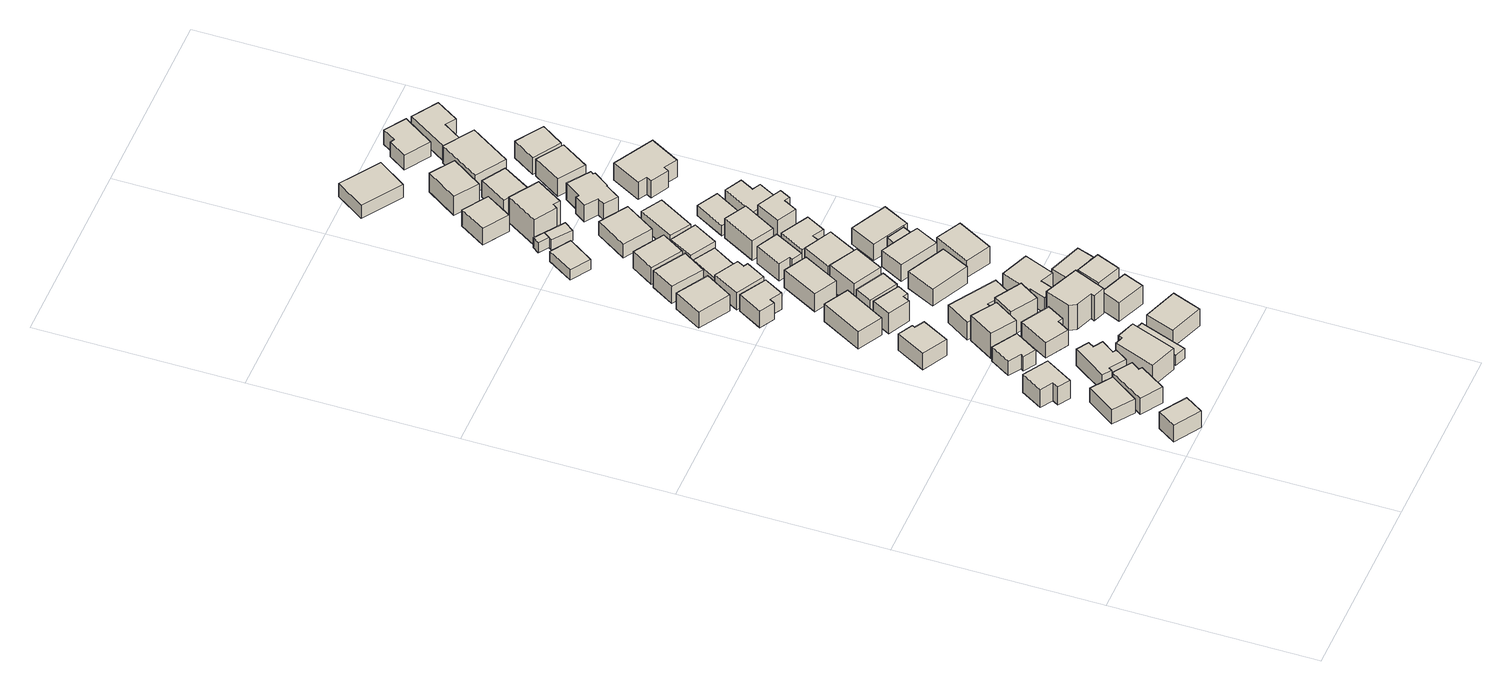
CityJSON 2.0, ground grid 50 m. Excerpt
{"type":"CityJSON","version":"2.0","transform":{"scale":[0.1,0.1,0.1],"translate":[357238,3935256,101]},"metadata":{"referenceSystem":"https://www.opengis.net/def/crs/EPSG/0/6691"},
"CityObjects":{
"building1":{"type":"Building","attributes":{"usage":"411","measuredHeight":6.9,"storeysAboveGround":2,"BuildingIDAttribute.prefecture":"14","BuildingIDAttribute.city":"14153","BuildingDetailAttribute.totalFloorArea":78.5,"BuildingDetailAttribute.buildingFootprintArea":39.25,"BuildingDetailAttribute.buildingStructureType":"601","BuildingDetailAttribute.buildingStructureOrgType":"1","BuildingDetailAttribute.orgUsage":"10","BuildingDetailAttribute.surveyYear":2015},"geometry":[{"type":"Solid","lod":"1","boundaries":[[[[0,1,2,3]],[[2,4,5,3]],[[1,6,4,2]],[[0,7,6,1]],[[3,5,7,0]],[[4,6,7,5]]]]}]},
"building2":{"type":"Building","attributes":{"usage":"411","measuredHeight":6,"storeysAboveGround":2,"BuildingIDAttribute.prefecture":"14","BuildingIDAttribute.city":"14153","BuildingDetailAttribute.totalFloorArea":87.25,"BuildingDetailAttribute.buildingFootprintArea":43.63,"BuildingDetailAttribute.buildingStructureType":"601","BuildingDetailAttribute.buildingStructureOrgType":"1","BuildingDetailAttribute.orgUsage":"10","BuildingDetailAttribute.surveyYear":2015},"geometry":[{"type":"Solid","lod":"1","boundaries":[[[[8,9,10,11]],[[10,12,13,11]],[[9,14,12,10]],[[8,15,14,9]],[[11,13,15,8]],[[12,14,15,13]]]]}]},
"building3":{"type":"Building","attributes":{"usage":"411","measuredHeight":7.2,"storeysAboveGround":2,"BuildingIDAttribute.prefecture":"14","BuildingIDAttribute.city":"14153","BuildingDetailAttribute.totalFloorArea":94.34,"BuildingDetailAttribute.buildingFootprintArea":47.17,"BuildingDetailAttribute.buildingStructureType":"601","BuildingDetailAttribute.buildingStructureOrgType":"1","BuildingDetailAttribute.orgUsage":"10","BuildingDetailAttribute.surveyYear":2015},"geometry":[{"type":"Solid","lod":"1","boundaries":[[[[16,17,18,19,20,21]],[[20,22,23,21]],[[19,24,22,20]],[[18,25,24,19]],[[17,26,25,18]],[[16,27,26,17]],[[21,23,27,16]],[[22,24,25,26,27,23]]]]}]},
"building4":{"type":"Building","attributes":{"usage":"411","measuredHeight":6.7,"storeysAboveGround":2,"BuildingIDAttribute.prefecture":"14","BuildingIDAttribute.city":"14153","BuildingDetailAttribute.totalFloorArea":100.72,"BuildingDetailAttribute.buildingFootprintArea":50.36,"BuildingDetailAttribute.buildingStructureType":"601","BuildingDetailAttribute.buildingStructureOrgType":"1","BuildingDetailAttribute.orgUsage":"10","BuildingDetailAttribute.surveyYear":2015},"geometry":[{"type":"Solid","lod":"1","boundaries":[[[[28,29,30,31,32,33]],[[32,34,35,33]],[[31,36,34,32]],[[30,37,36,31]],[[29,38,37,30]],[[28,39,38,29]],[[33,35,39,28]],[[34,36,37,38,39,35]]]]}]},
"building5":{"type":"Building","attributes":{"usage":"411","measuredHeight":5.7,"storeysAboveGround":2,"BuildingIDAttribute.prefecture":"14","BuildingIDAttribute.city":"14153","BuildingDetailAttribute.totalFloorArea":82.73,"BuildingDetailAttribute.buildingFootprintArea":41.36,"BuildingDetailAttribute.buildingStructureType":"601","BuildingDetailAttribute.buildingStructureOrgType":"1","BuildingDetailAttribute.orgUsage":"10","BuildingDetailAttribute.surveyYear":2015},"geometry":[{"type":"Solid","lod":"1","boundaries":[[[[40,41,42,43,44,45,46,47,48,49]],[[48,50,51,49]],[[47,52,50,48]],[[46,53,52,47]],[[45,54,53,46]],[[44,55,54,45]],[[43,56,55,44]],[[42,57,56,43]],[[41,58,57,42]],[[40,59,58,41]],[[49,51,59,40]],[[50,52,53,54,55,56,57,58,59,51]]]]}]},
"building6":{"type":"Building","attributes":{"usage":"411","measuredHeight":4.9,"storeysAboveGround":2,"BuildingIDAttribute.prefecture":"14","BuildingIDAttribute.city":"14153","BuildingDetailAttribute.totalFloorArea":73.22,"BuildingDetailAttribute.buildingFootprintArea":36.61,"BuildingDetailAttribute.buildingStructureType":"601","BuildingDetailAttribute.buildingStructureOrgType":"1","BuildingDetailAttribute.orgUsage":"10","BuildingDetailAttribute.surveyYear":2015},"geometry":[{"type":"Solid","lod":"1","boundaries":[[[[60,61,62,63,64,65]],[[64,66,67,65]],[[63,68,66,64]],[[62,69,68,63]],[[61,70,69,62]],[[60,71,70,61]],[[65,67,71,60]],[[66,68,69,70,71,67]]]]}]},
"building7":{"type":"Building","attributes":{"usage":"411","measuredHeight":7.9,"storeysAboveGround":2,"BuildingIDAttribute.prefecture":"14","BuildingIDAttribute.city":"14153","BuildingDetailAttribute.totalFloorArea":155.74,"BuildingDetailAttribute.buildingFootprintArea":77.87,"BuildingDetailAttribute.buildingStructureType":"610","BuildingDetailAttribute.buildingStructureOrgType":"2","BuildingDetailAttribute.orgUsage":"10","BuildingDetailAttribute.surveyYear":2015},"geometry":[{"type":"Solid","lod":"1","boundaries":[[[[72,73,74,75,76,77]],[[76,78,79,77]],[[75,80,78,76]],[[74,81,80,75]],[[73,82,81,74]],[[72,83,82,73]],[[77,79,83,72]],[[78,80,81,82,83,79]]]]}]},
"building8":{"type":"Building","attributes":{"usage":"411","measuredHeight":5.7,"storeysAboveGround":2,"BuildingIDAttribute.prefecture":"14","BuildingIDAttribute.city":"14153","BuildingDetailAttribute.totalFloorArea":90.47,"BuildingDetailAttribute.buildingFootprintArea":45.23,"BuildingDetailAttribute.buildingStructureType":"601","BuildingDetailAttribute.buildingStructureOrgType":"1","BuildingDetailAttribute.orgUsage":"10","BuildingDetailAttribute.surveyYear":2015},"geometry":[{"type":"Solid","lod":"1","boundaries":[[[[84,85,86,87,88,89]],[[88,90,91,89]],[[87,92,90,88]],[[86,93,92,87]],[[85,94,93,86]],[[84,95,94,85]],[[89,91,95,84]],[[90,92,93,94,95,91]]]]}]},
"building9":{"type":"Building","attributes":{"usage":"413","measuredHeight":8,"storeysAboveGround":3,"BuildingIDAttribute.prefecture":"14","BuildingIDAttribute.city":"14153","BuildingDetailAttribute.totalFloorArea":148.8,"BuildingDetailAttribute.buildingFootprintArea":49.6,"BuildingDetailAttribute.buildingStructureType":"601","BuildingDetailAttribute.buildingStructureOrgType":"1","BuildingDetailAttribute.orgUsage":"30","BuildingDetailAttribute.surveyYear":2015},"geometry":[{"type":"Solid","lod":"1","boundaries":[[[[96,97,98,99]],[[98,100,101,99]],[[97,102,100,98]],[[96,103,102,97]],[[99,101,103,96]],[[100,102,103,101]]]]}]},
"building10":{"type":"Building","attributes":{"BuildingIDAttribute.prefecture":"14","BuildingIDAttribute.city":"14153","BuildingDetailAttribute.surveyYear":2015},"geometry":[{"type":"Solid","lod":"1","boundaries":[[[[104,105,106,107]],[[106,108,109,107]],[[105,110,108,106]],[[104,111,110,105]],[[107,109,111,104]],[[108,110,111,109]]]]}]},
"building11":{"type":"Building","attributes":{"usage":"411","measuredHeight":5.2,"storeysAboveGround":2,"BuildingIDAttribute.prefecture":"14","BuildingIDAttribute.city":"14153","BuildingDetailAttribute.totalFloorArea":100.64,"BuildingDetailAttribute.buildingFootprintArea":50.32,"BuildingDetailAttribute.buildingStructureType":"601","BuildingDetailAttribute.buildingStructureOrgType":"1","BuildingDetailAttribute.orgUsage":"10","BuildingDetailAttribute.surveyYear":2015},"geometry":[{"type":"Solid","lod":"1","boundaries":[[[[112,113,114,115,116,117]],[[116,118,119,117]],[[115,120,118,116]],[[114,121,120,115]],[[113,122,121,114]],[[112,123,122,113]],[[117,119,123,112]],[[118,120,121,122,123,119]]]]}]},
"building12":{"type":"Building","attributes":{"usage":"411","measuredHeight":5.9,"storeysAboveGround":2,"BuildingIDAttribute.prefecture":"14","BuildingIDAttribute.city":"14153","BuildingDetailAttribute.totalFloorArea":128.65,"BuildingDetailAttribute.buildingFootprintArea":64.33,"BuildingDetailAttribute.buildingStructureType":"601","BuildingDetailAttribute.buildingStructureOrgType":"1","BuildingDetailAttribute.orgUsage":"10","BuildingDetailAttribute.surveyYear":2015},"geometry":[{"type":"Solid","lod":"1","boundaries":[[[[124,125,126,127]],[[126,128,129,127]],[[125,130,128,126]],[[124,131,130,125]],[[127,129,131,124]],[[128,130,131,129]]]]}]},
"building13":{"type":"Building","attributes":{"usage":"411","measuredHeight":6.8,"storeysAboveGround":2,"BuildingIDAttribute.prefecture":"14","BuildingIDAttribute.city":"14153","BuildingDetailAttribute.totalFloorArea":57.23,"BuildingDetailAttribute.buildingFootprintArea":28.61,"BuildingDetailAttribute.buildingStructureType":"601","BuildingDetailAttribute.buildingStructureOrgType":"1","BuildingDetailAttribute.orgUsage":"10","BuildingDetailAttribute.surveyYear":2015},"geometry":[{"type":"Solid","lod":"1","boundaries":[[[[132,133,134,135,136,137]],[[136,138,139,137]],[[135,140,138,136]],[[134,141,140,135]],[[133,142,141,134]],[[132,143,142,133]],[[137,139,143,132]],[[138,140,141,142,143,139]]]]}]},
"building14":{"type":"Building","attributes":{"usage":"411","measuredHeight":5.8,"storeysAboveGround":2,"BuildingIDAttribute.prefecture":"14","BuildingIDAttribute.city":"14153","BuildingDetailAttribute.totalFloorArea":113.36,"BuildingDetailAttribute.buildingFootprintArea":56.68,"BuildingDetailAttribute.buildingStructureType":"601","BuildingDetailAttribute.buildingStructureOrgType":"1","BuildingDetailAttribute.orgUsage":"10","BuildingDetailAttribute.surveyYear":2015},"geometry":[{"type":"Solid","lod":"1","boundaries":[[[[144,145,146,147]],[[146,148,149,147]],[[145,150,148,146]],[[144,151,150,145]],[[147,149,151,144]],[[148,150,151,149]]]]}]},
"building15":{"type":"Building","attributes":{"usage":"411","measuredHeight":6.3,"storeysAboveGround":2,"BuildingIDAttribute.prefecture":"14","BuildingIDAttribute.city":"14153","BuildingDetailAttribute.totalFloorArea":98.14,"BuildingDetailAttribute.buildingFootprintArea":49.07,"BuildingDetailAttribute.buildingStructureType":"601","BuildingDetailAttribute.buildingStructureOrgType":"1","BuildingDetailAttribute.orgUsage":"10","BuildingDetailAttribute.surveyYear":2015},"geometry":[{"type":"Solid","lod":"1","boundaries":[[[[152,153,154,155,156,157]],[[156,158,159,157]],[[155,160,158,156]],[[154,161,160,155]],[[153,162,161,154]],[[152,163,162,153]],[[157,159,163,152]],[[158,160,161,162,163,159]]]]}]},
"building16":{"type":"Building","attributes":{"usage":"411","measuredHeight":7.7,"storeysAboveGround":3,"BuildingIDAttribute.prefecture":"14","BuildingIDAttribute.city":"14153","BuildingDetailAttribute.totalFloorArea":107.08,"BuildingDetailAttribute.buildingFootprintArea":35.69,"BuildingDetailAttribute.buildingStructureType":"601","BuildingDetailAttribute.buildingStructureOrgType":"1","BuildingDetailAttribute.orgUsage":"10","BuildingDetailAttribute.surveyYear":2015},"geometry":[{"type":"Solid","lod":"1","boundaries":[[[[164,165,166,167]],[[166,168,169,167]],[[165,170,168,166]],[[164,171,170,165]],[[167,169,171,164]],[[168,170,171,169]]]]}]},
"building17":{"type":"Building","attributes":{"usage":"413","measuredHeight":5.8,"storeysAboveGround":2,"BuildingIDAttribute.prefecture":"14","BuildingIDAttribute.city":"14153","BuildingDetailAttribute.totalFloorArea":114.57,"BuildingDetailAttribute.buildingFootprintArea":57.28,"BuildingDetailAttribute.buildingStructureType":"601","BuildingDetailAttribute.buildingStructureOrgType":"1","BuildingDetailAttribute.orgUsage":"30","BuildingDetailAttribute.surveyYear":2015},"geometry":[{"type":"Solid","lod":"1","boundaries":[[[[172,173,174,175]],[[174,176,177,175]],[[173,178,176,174]],[[172,179,178,173]],[[175,177,179,172]],[[176,178,179,177]]]]}]},
"building18":{"type":"Building","attributes":{"usage":"411","measuredHeight":7.5,"storeysAboveGround":2,"BuildingIDAttribute.prefecture":"14","BuildingIDAttribute.city":"14153","BuildingDetailAttribute.totalFloorArea":131.96,"BuildingDetailAttribute.buildingFootprintArea":65.98,"BuildingDetailAttribute.buildingStructureType":"601","BuildingDetailAttribute.buildingStructureOrgType":"1","BuildingDetailAttribute.orgUsage":"10","BuildingDetailAttribute.surveyYear":2015},"geometry":[{"type":"Solid","lod":"1","boundaries":[[[[180,181,182,183,184,185]],[[184,186,187,185]],[[183,188,186,184]],[[182,189,188,183]],[[181,190,189,182]],[[180,191,190,181]],[[185,187,191,180]],[[186,188,189,190,191,187]]]]}]},
"building19":{"type":"Building","attributes":{"usage":"411","measuredHeight":7.7,"storeysAboveGround":3,"BuildingIDAttribute.prefecture":"14","BuildingIDAttribute.city":"14153","BuildingDetailAttribute.totalFloorArea":97.93,"BuildingDetailAttribute.buildingFootprintArea":32.64,"BuildingDetailAttribute.buildingStructureType":"610","BuildingDetailAttribute.buildingStructureOrgType":"2","BuildingDetailAttribute.orgUsage":"10","BuildingDetailAttribute.surveyYear":2015},"geometry":[{"type":"Solid","lod":"1","boundaries":[[[[192,193,194,195]],[[194,196,197,195]],[[193,198,196,194]],[[192,199,198,193]],[[195,197,199,192]],[[196,198,199,197]]]]}]},
"building20":{"type":"Building","attributes":{"usage":"411","measuredHeight":7.8,"storeysAboveGround":2,"BuildingIDAttribute.prefecture":"14","BuildingIDAttribute.city":"14153","BuildingDetailAttribute.totalFloorArea":143.45,"BuildingDetailAttribute.buildingFootprintArea":71.73,"BuildingDetailAttribute.buildingStructureType":"610","BuildingDetailAttribute.buildingStructureOrgType":"2","BuildingDetailAttribute.orgUsage":"10","BuildingDetailAttribute.surveyYear":2015},"geometry":[{"type":"Solid","lod":"1","boundaries":[[[[200,201,202,203,204,205,206]],[[205,207,208,206]],[[204,209,207,205]],[[203,210,209,204]],[[202,211,210,203]],[[201,212,211,202]],[[200,213,212,201]],[[206,208,213,200]],[[207,209,210,211,212,213,208]]]]}]},
"building21":{"type":"Building","attributes":{"usage":"411","measuredHeight":6,"storeysAboveGround":2,"BuildingIDAttribute.prefecture":"14","BuildingIDAttribute.city":"14153","BuildingDetailAttribute.totalFloorArea":112.01,"BuildingDetailAttribute.buildingFootprintArea":56.01,"BuildingDetailAttribute.buildingStructureType":"601","BuildingDetailAttribute.buildingStructureOrgType":"1","BuildingDetailAttribute.orgUsage":"10","BuildingDetailAttribute.surveyYear":2015},"geometry":[{"type":"Solid","lod":"1","boundaries":[[[[214,215,216,217,218,219]],[[218,220,221,219]],[[217,222,220,218]],[[216,223,222,217]],[[215,224,223,216]],[[214,225,224,215]],[[219,221,225,214]],[[220,222,223,224,225,221]]]]}]},
"building22":{"type":"Building","attributes":{"usage":"411","measuredHeight":6.7,"storeysAboveGround":2,"BuildingIDAttribute.prefecture":"14","BuildingIDAttribute.city":"14153","BuildingDetailAttribute.totalFloorArea":95.84,"BuildingDetailAttribute.buildingFootprintArea":47.92,"BuildingDetailAttribute.buildingStructureType":"601","BuildingDetailAttribute.buildingStructureOrgType":"1","BuildingDetailAttribute.orgUsage":"10","BuildingDetailAttribute.surveyYear":2015},"geometry":[{"type":"Solid","lod":"1","boundaries":[[[[226,227,228,229]],[[228,230,231,229]],[[227,232,230,228]],[[226,233,232,227]],[[229,231,233,226]],[[230,232,233,231]]]]}]},
"building23":{"type":"Building","attributes":{"usage":"411","measuredHeight":6.3,"storeysAboveGround":2,"BuildingIDAttribute.prefecture":"14","BuildingIDAttribute.city":"14153","BuildingDetailAttribute.totalFloorArea":104.35,"BuildingDetailAttribute.buildingFootprintArea":52.18,"BuildingDetailAttribute.buildingStructureType":"601","BuildingDetailAttribute.buildingStructureOrgType":"1","BuildingDetailAttribute.orgUsage":"10","BuildingDetailAttribute.surveyYear":2015},"geometry":[{"type":"Solid","lod":"1","boundaries":[[[[234,235,236,237]],[[236,238,239,237]],[[235,240,238,236]],[[234,241,240,235]],[[237,239,241,234]],[[238,240,241,239]]]]}]},
"building24":{"type":"Building","attributes":{"usage":"411","measuredHeight":6.5,"storeysAboveGround":2,"BuildingIDAttribute.prefecture":"14","BuildingIDAttribute.city":"14153","BuildingDetailAttribute.totalFloorArea":66.66,"BuildingDetailAttribute.buildingFootprintArea":33.33,"BuildingDetailAttribute.buildingStructureType":"601","BuildingDetailAttribute.buildingStructureOrgType":"1","BuildingDetailAttribute.orgUsage":"10","BuildingDetailAttribute.surveyYear":2015},"geometry":[{"type":"Solid","lod":"1","boundaries":[[[[242,243,244,245]],[[244,246,247,245]],[[243,248,246,244]],[[242,249,248,243]],[[245,247,249,242]],[[246,248,249,247]]]]}]},
"building25":{"type":"Building","attributes":{"usage":"411","measuredHeight":7.9,"storeysAboveGround":2,"BuildingIDAttribute.prefecture":"14","BuildingIDAttribute.city":"14153","BuildingDetailAttribute.totalFloorArea":105.26,"BuildingDetailAttribute.buildingFootprintArea":52.63,"BuildingDetailAttribute.buildingStructureType":"601","BuildingDetailAttribute.buildingStructureOrgType":"1","BuildingDetailAttribute.orgUsage":"10","BuildingDetailAttribute.surveyYear":2015},"geometry":[{"type":"Solid","lod":"1","boundaries":[[[[250,251,252,253]],[[252,254,255,253]],[[251,256,254,252]],[[250,257,256,251]],[[253,255,257,250]],[[254,256,257,255]]]]}]},
"building26":{"type":"Building","attributes":{"usage":"411","measuredHeight":5.7,"storeysAboveGround":2,"BuildingIDAttribute.prefecture":"14","BuildingIDAttribute.city":"14153","BuildingDetailAttribute.totalFloorArea":153.64,"BuildingDetailAttribute.buildingFootprintArea":76.82,"BuildingDetailAttribute.buildingStructureType":"601","BuildingDetailAttribute.buildingStructureOrgType":"1","BuildingDetailAttribute.orgUsage":"10","BuildingDetailAttribute.surveyYear":2015},"geometry":[{"type":"Solid","lod":"1","boundaries":[[[[258,259,260,261,262,263,264,265]],[[264,266,267,265]],[[263,268,266,264]],[[262,269,268,263]],[[261,270,269,262]],[[260,271,270,261]],[[259,272,271,260]],[[258,273,272,259]],[[265,267,273,258]],[[266,268,269,270,271,272,273,267]]]]}]},
"building27":{"type":"Building","attributes":{"usage":"411","measuredHeight":7.9,"storeysAboveGround":3,"BuildingIDAttribute.prefecture":"14","BuildingIDAttribute.city":"14153","BuildingDetailAttribute.totalFloorArea":98.63,"BuildingDetailAttribute.buildingFootprintArea":32.88,"BuildingDetailAttribute.buildingStructureType":"601","BuildingDetailAttribute.buildingStructureOrgType":"1","BuildingDetailAttribute.orgUsage":"10","BuildingDetailAttribute.surveyYear":2015},"geometry":[{"type":"Solid","lod":"1","boundaries":[[[[274,275,276,277]],[[276,278,279,277]],[[275,280,278,276]],[[274,281,280,275]],[[277,279,281,274]],[[278,280,281,279]]]]}]},
"building28":{"type":"Building","attributes":{"usage":"411","measuredHeight":6,"storeysAboveGround":2,"BuildingIDAttribute.prefecture":"14","BuildingIDAttribute.city":"14153","BuildingDetailAttribute.totalFloorArea":134.71,"BuildingDetailAttribute.buildingFootprintArea":67.36,"BuildingDetailAttribute.buildingStructureType":"601","BuildingDetailAttribute.buildingStructureOrgType":"1","BuildingDetailAttribute.orgUsage":"10","BuildingDetailAttribute.surveyYear":2015},"geometry":[{"type":"Solid","lod":"1","boundaries":[[[[282,283,284,285]],[[284,286,287,285]],[[283,288,286,284]],[[282,289,288,283]],[[285,287,289,282]],[[286,288,289,287]]]]}]},
"building29":{"type":"Building","attributes":{"usage":"411","storeysAboveGround":2,"BuildingIDAttribute.prefecture":"14","BuildingIDAttribute.city":"14153","BuildingDetailAttribute.totalFloorArea":74.87,"BuildingDetailAttribute.buildingFootprintArea":37.44,"BuildingDetailAttribute.buildingStructureType":"601","BuildingDetailAttribute.buildingStructureOrgType":"1","BuildingDetailAttribute.orgUsage":"10","BuildingDetailAttribute.surveyYear":2015},"geometry":[{"type":"Solid","lod":"1","boundaries":[[[[290,291,292,293]],[[292,294,295,293]],[[291,296,294,292]],[[290,297,296,291]],[[293,295,297,290]],[[294,296,297,295]]]]}]},
"building30":{"type":"Building","attributes":{"usage":"411","storeysAboveGround":2,"BuildingIDAttribute.prefecture":"14","BuildingIDAttribute.city":"14153","BuildingDetailAttribute.totalFloorArea":69.96,"BuildingDetailAttribute.buildingFootprintArea":34.98,"BuildingDetailAttribute.buildingStructureType":"601","BuildingDetailAttribute.buildingStructureOrgType":"1","BuildingDetailAttribute.orgUsage":"10","BuildingDetailAttribute.surveyYear":2015},"geometry":[{"type":"Solid","lod":"1","boundaries":[[[[298,299,300,301]],[[300,302,303,301]],[[299,304,302,300]],[[298,305,304,299]],[[301,303,305,298]],[[302,304,305,303]]]]}]},
"building31":{"type":"Building","attributes":{"usage":"411","measuredHeight":5.3,"storeysAboveGround":2,"BuildingIDAttribute.prefecture":"14","BuildingIDAttribute.city":"14153","BuildingDetailAttribute.totalFloorArea":92.5,"BuildingDetailAttribute.buildingFootprintArea":46.25,"BuildingDetailAttribute.buildingStructureType":"601","BuildingDetailAttribute.buildingStructureOrgType":"1","BuildingDetailAttribute.orgUsage":"10","BuildingDetailAttribute.surveyYear":2015},"geometry":[{"type":"Solid","lod":"1","boundaries":[[[[306,307,308,309]],[[308,310,311,309]],[[307,312,310,308]],[[306,313,312,307]],[[309,311,313,306]],[[310,312,313,311]]]]}]},
"building32":{"type":"Building","attributes":{"usage":"411","measuredHeight":6.7,"storeysAboveGround":2,"BuildingIDAttribute.prefecture":"14","BuildingIDAttribute.city":"14153","BuildingDetailAttribute.totalFloorArea":84.13,"BuildingDetailAttribute.buildingFootprintArea":42.06,"BuildingDetailAttribute.buildingStructureType":"601","BuildingDetailAttribute.buildingStructureOrgType":"1","BuildingDetailAttribute.orgUsage":"10","BuildingDetailAttribute.surveyYear":2015},"geometry":[{"type":"Solid","lod":"1","boundaries":[[[[314,315,316,317,318,319]],[[318,320,321,319]],[[317,322,320,318]],[[316,323,322,317]],[[315,324,323,316]],[[314,325,324,315]],[[319,321,325,314]],[[320,322,323,324,325,321]]]]}]},
"building33":{"type":"Building","attributes":{"usage":"411","measuredHeight":6.3,"storeysAboveGround":2,"BuildingIDAttribute.prefecture":"14","BuildingIDAttribute.city":"14153","BuildingDetailAttribute.totalFloorArea":75.33,"BuildingDetailAttribute.buildingFootprintArea":37.67,"BuildingDetailAttribute.buildingStructureType":"601","BuildingDetailAttribute.buildingStructureOrgType":"1","BuildingDetailAttribute.orgUsage":"10","BuildingDetailAttribute.surveyYear":2015},"geometry":[{"type":"Solid","lod":"1","boundaries":[[[[326,327,328,329,330,331]],[[330,332,333,331]],[[329,334,332,330]],[[328,335,334,329]],[[327,336,335,328]],[[326,337,336,327]],[[331,333,337,326]],[[332,334,335,336,337,333]]]]}]},
"building34":{"type":"Building","attributes":{"usage":"411","measuredHeight":7,"storeysAboveGround":2,"BuildingIDAttribute.prefecture":"14","BuildingIDAttribute.city":"14153","BuildingDetailAttribute.totalFloorArea":100.6,"BuildingDetailAttribute.buildingFootprintArea":50.3,"BuildingDetailAttribute.buildingStructureType":"601","BuildingDetailAttribute.buildingStructureOrgType":"1","BuildingDetailAttribute.orgUsage":"10","BuildingDetailAttribute.surveyYear":2015},"geometry":[{"type":"Solid","lod":"1","boundaries":[[[[338,339,340,341]],[[340,342,343,341]],[[339,344,342,340]],[[338,345,344,339]],[[341,343,345,338]],[[342,344,345,343]]]]}]},
"building35":{"type":"Building","attributes":{"BuildingIDAttribute.prefecture":"14","BuildingIDAttribute.city":"14153","BuildingDetailAttribute.surveyYear":2015},"geometry":[{"type":"Solid","lod":"1","boundaries":[[[[346,347,348,349]],[[348,350,351,349]],[[347,352,350,348]],[[346,353,352,347]],[[349,351,353,346]],[[350,352,353,351]]]]}]},
"building36":{"type":"Building","attributes":{"usage":"411","measuredHeight":4.1,"storeysAboveGround":2,"BuildingIDAttribute.prefecture":"14","BuildingIDAttribute.city":"14153","BuildingDetailAttribute.totalFloorArea":79.79,"BuildingDetailAttribute.buildingFootprintArea":39.89,"BuildingDetailAttribute.buildingStructureType":"601","BuildingDetailAttribute.buildingStructureOrgType":"1","BuildingDetailAttribute.orgUsage":"10","BuildingDetailAttribute.surveyYear":2015},"geometry":[{"type":"Solid","lod":"1","boundaries":[[[[354,355,356,357]],[[356,358,359,357]],[[355,360,358,356]],[[354,361,360,355]],[[357,359,361,354]],[[358,360,361,359]]]]}]},
"building37":{"type":"Building","attributes":{"usage":"411","measuredHeight":5.7,"storeysAboveGround":2,"BuildingIDAttribute.prefecture":"14","BuildingIDAttribute.city":"14153","BuildingDetailAttribute.totalFloorArea":110.19,"BuildingDetailAttribute.buildingFootprintArea":55.1,"BuildingDetailAttribute.buildingStructureType":"601","BuildingDetailAttribute.buildingStructureOrgType":"1","BuildingDetailAttribute.orgUsage":"10","BuildingDetailAttribute.surveyYear":2015},"geometry":[{"type":"Solid","lod":"1","boundaries":[[[[362,363,364,365,366,367]],[[366,368,369,367]],[[365,370,368,366]],[[364,371,370,365]],[[363,372,371,364]],[[362,373,372,363]],[[367,369,373,362]],[[368,370,371,372,373,369]]]]}]},
"building38":{"type":"Building","attributes":{"usage":"411","storeysAboveGround":1,"BuildingIDAttribute.prefecture":"14","BuildingIDAttribute.city":"14153","BuildingDetailAttribute.totalFloorArea":16.36,"BuildingDetailAttribute.buildingFootprintArea":16.36,"BuildingDetailAttribute.buildingStructureType":"601","BuildingDetailAttribute.buildingStructureOrgType":"1","BuildingDetailAttribute.orgUsage":"10","BuildingDetailAttribute.surveyYear":2015},"geometry":[{"type":"Solid","lod":"1","boundaries":[[[[374,375,376,377,378,379]],[[378,380,381,379]],[[377,382,380,378]],[[376,383,382,377]],[[375,384,383,376]],[[374,385,384,375]],[[379,381,385,374]],[[380,382,383,384,385,381]]]]}]},
"building39":{"type":"Building","attributes":{"usage":"411","measuredHeight":6.3,"storeysAboveGround":2,"BuildingIDAttribute.prefecture":"14","BuildingIDAttribute.city":"14153","BuildingDetailAttribute.totalFloorArea":113.21,"BuildingDetailAttribute.buildingFootprintArea":56.61,"BuildingDetailAttribute.buildingStructureType":"601","BuildingDetailAttribute.buildingStructureOrgType":"1","BuildingDetailAttribute.orgUsage":"10","BuildingDetailAttribute.surveyYear":2015},"geometry":[{"type":"Solid","lod":"1","boundaries":[[[[386,387,388,389]],[[388,390,391,389]],[[387,392,390,388]],[[386,393,392,387]],[[389,391,393,386]],[[390,392,393,391]]]]}]},
"building40":{"type":"Building","attributes":{"usage":"411","measuredHeight":6,"storeysAboveGround":2,"BuildingIDAttribute.prefecture":"14","BuildingIDAttribute.city":"14153","BuildingDetailAttribute.totalFloorArea":81.22,"BuildingDetailAttribute.buildingFootprintArea":40.61,"BuildingDetailAttribute.buildingStructureType":"601","BuildingDetailAttribute.buildingStructureOrgType":"1","BuildingDetailAttribute.orgUsage":"10","BuildingDetailAttribute.surveyYear":2015},"geometry":[{"type":"Solid","lod":"1","boundaries":[[[[394,395,396,397,398,399]],[[398,400,401,399]],[[397,402,400,398]],[[396,403,402,397]],[[395,404,403,396]],[[394,405,404,395]],[[399,401,405,394]],[[400,402,403,404,405,401]]]]}]},
"building41":{"type":"Building","attributes":{"usage":"411","measuredHeight":4.6,"storeysAboveGround":2,"BuildingIDAttribute.prefecture":"14","BuildingIDAttribute.city":"14153","BuildingDetailAttribute.totalFloorArea":119.4,"BuildingDetailAttribute.buildingFootprintArea":59.7,"BuildingDetailAttribute.buildingStructureType":"601","BuildingDetailAttribute.buildingStructureOrgType":"1","BuildingDetailAttribute.orgUsage":"10","BuildingDetailAttribute.surveyYear":2015},"geometry":[{"type":"Solid","lod":"1","boundaries":[[[[406,407,408,409]],[[408,410,411,409]],[[407,412,410,408]],[[406,413,412,407]],[[409,411,413,406]],[[410,412,413,411]]]]}]},
"building42":{"type":"Building","attributes":{"usage":"411","measuredHeight":7.4,"storeysAboveGround":2,"BuildingIDAttribute.prefecture":"14","BuildingIDAttribute.city":"14153","BuildingDetailAttribute.totalFloorArea":93.23,"BuildingDetailAttribute.buildingFootprintArea":46.62,"BuildingDetailAttribute.buildingStructureType":"601","BuildingDetailAttribute.buildingStructureOrgType":"1","BuildingDetailAttribute.orgUsage":"10","BuildingDetailAttribute.surveyYear":2015},"geometry":[{"type":"Solid","lod":"1","boundaries":[[[[414,415,416,417]],[[416,418,419,417]],[[415,420,418,416]],[[414,421,420,415]],[[417,419,421,414]],[[418,420,421,419]]]]}]},
"building43":{"type":"Building","attributes":{"usage":"413","measuredHeight":4.7,"storeysAboveGround":2,"BuildingIDAttribute.prefecture":"14","BuildingIDAttribute.city":"14153","BuildingDetailAttribute.totalFloorArea":24.36,"BuildingDetailAttribute.buildingFootprintArea":12.18,"BuildingDetailAttribute.buildingStructureType":"610","BuildingDetailAttribute.buildingStructureOrgType":"2","BuildingDetailAttribute.orgUsage":"30","BuildingDetailAttribute.surveyYear":2015},"geometry":[{"type":"Solid","lod":"1","boundaries":[[[[422,423,424,425]],[[424,426,427,425]],[[423,428,426,424]],[[422,429,428,423]],[[425,427,429,422]],[[426,428,429,427]]]]}]},
"building44":{"type":"Building","attributes":{"usage":"411","measuredHeight":5.5,"storeysAboveGround":2,"BuildingIDAttribute.prefecture":"14","BuildingIDAttribute.city":"14153","BuildingDetailAttribute.totalFloorArea":89.57,"BuildingDetailAttribute.buildingFootprintArea":44.78,"BuildingDetailAttribute.buildingStructureType":"601","BuildingDetailAttribute.buildingStructureOrgType":"1","BuildingDetailAttribute.orgUsage":"10","BuildingDetailAttribute.surveyYear":2015},"geometry":[{"type":"Solid","lod":"1","boundaries":[[[[430,431,432,433]],[[432,434,435,433]],[[431,436,434,432]],[[430,437,436,431]],[[433,435,437,430]],[[434,436,437,435]]]]}]},
"building45":{"type":"Building","attributes":{"usage":"411","measuredHeight":5,"storeysAboveGround":2,"BuildingIDAttribute.prefecture":"14","BuildingIDAttribute.city":"14153","BuildingDetailAttribute.totalFloorArea":96,"BuildingDetailAttribute.buildingFootprintArea":48,"BuildingDetailAttribute.buildingStructureType":"601","BuildingDetailAttribute.buildingStructureOrgType":"1","BuildingDetailAttribute.orgUsage":"10","BuildingDetailAttribute.surveyYear":2015},"geometry":[{"type":"Solid","lod":"1","boundaries":[[[[438,439,440,441]],[[440,442,443,441]],[[439,444,442,440]],[[438,445,444,439]],[[441,443,445,438]],[[442,444,445,443]]]]}]},
"building46":{"type":"Building","attributes":{"usage":"411","measuredHeight":8,"storeysAboveGround":3,"BuildingIDAttribute.prefecture":"14","BuildingIDAttribute.city":"14153","BuildingDetailAttribute.totalFloorArea":131.59,"BuildingDetailAttribute.buildingFootprintArea":43.86,"BuildingDetailAttribute.buildingStructureType":"601","BuildingDetailAttribute.buildingStructureOrgType":"1","BuildingDetailAttribute.orgUsage":"10","BuildingDetailAttribute.surveyYear":2015},"geometry":[{"type":"Solid","lod":"1","boundaries":[[[[446,447,448,449,450,451]],[[450,452,453,451]],[[449,454,452,450]],[[448,455,454,449]],[[447,456,455,448]],[[446,457,456,447]],[[451,453,457,446]],[[452,454,455,456,457,453]]]]}]},
"building47":{"type":"Building","attributes":{"usage":"413","measuredHeight":6,"storeysAboveGround":2,"BuildingIDAttribute.prefecture":"14","BuildingIDAttribute.city":"14153","BuildingDetailAttribute.totalFloorArea":132.72,"BuildingDetailAttribute.buildingFootprintArea":66.36,"BuildingDetailAttribute.buildingStructureType":"610","BuildingDetailAttribute.buildingStructureOrgType":"2","BuildingDetailAttribute.orgUsage":"30","BuildingDetailAttribute.surveyYear":2015},"geometry":[{"type":"Solid","lod":"1","boundaries":[[[[458,459,460,461,462,463]],[[462,464,465,463]],[[461,466,464,462]],[[460,467,466,461]],[[459,468,467,460]],[[458,469,468,459]],[[463,465,469,458]],[[464,466,467,468,469,465]]]]}]},
"building48":{"type":"Building","attributes":{"usage":"411","measuredHeight":8.1,"storeysAboveGround":3,"BuildingIDAttribute.prefecture":"14","BuildingIDAttribute.city":"14153","BuildingDetailAttribute.totalFloorArea":151.14,"BuildingDetailAttribute.buildingFootprintArea":50.38,"BuildingDetailAttribute.buildingStructureType":"610","BuildingDetailAttribute.buildingStructureOrgType":"2","BuildingDetailAttribute.orgUsage":"10","BuildingDetailAttribute.surveyYear":2015},"geometry":[{"type":"Solid","lod":"1","boundaries":[[[[470,471,472,473,474,475]],[[474,476,477,475]],[[473,478,476,474]],[[472,479,478,473]],[[471,480,479,472]],[[470,481,480,471]],[[475,477,481,470]],[[476,478,479,480,481,477]]]]}]},
"building49":{"type":"Building","attributes":{"usage":"411","storeysAboveGround":1,"BuildingIDAttribute.prefecture":"14","BuildingIDAttribute.city":"14153","BuildingDetailAttribute.totalFloorArea":48.84,"BuildingDetailAttribute.buildingFootprintArea":48.84,"BuildingDetailAttribute.buildingStructureType":"601","BuildingDetailAttribute.buildingStructureOrgType":"1","BuildingDetailAttribute.orgUsage":"10","BuildingDetailAttribute.surveyYear":2015},"geometry":[{"type":"Solid","lod":"1","boundaries":[[[[482,483,484,485]],[[484,486,487,485]],[[483,488,486,484]],[[482,489,488,483]],[[485,487,489,482]],[[486,488,489,487]]]]}]},
"building50":{"type":"Building","attributes":{"usage":"411","measuredHeight":5,"storeysAboveGround":2,"BuildingIDAttribute.prefecture":"14","BuildingIDAttribute.city":"14153","BuildingDetailAttribute.totalFloorArea":161.63,"BuildingDetailAttribute.buildingFootprintArea":80.81,"BuildingDetailAttribute.buildingStructureType":"601","BuildingDetailAttribute.buildingStructureOrgType":"1","BuildingDetailAttribute.orgUsage":"10","BuildingDetailAttribute.surveyYear":2015},"geometry":[{"type":"Solid","lod":"1","boundaries":[[[[490,491,492,493]],[[492,494,495,493]],[[491,496,494,492]],[[490,497,496,491]],[[493,495,497,490]],[[494,496,497,495]]]]}]},
"building51":{"type":"Building","attributes":{"usage":"411","measuredHeight":5.8,"storeysAboveGround":2,"BuildingIDAttribute.prefecture":"14","BuildingIDAttribute.city":"14153","BuildingDetailAttribute.totalFloorArea":109.41,"BuildingDetailAttribute.buildingFootprintArea":54.71,"BuildingDetailAttribute.buildingStructureType":"601","BuildingDetailAttribute.buildingStructureOrgType":"1","BuildingDetailAttribute.orgUsage":"10","BuildingDetailAttribute.surveyYear":2015},"geometry":[{"type":"Solid","lod":"1","boundaries":[[[[498,499,500,501,502,503,504,505,506,507,508,509]],[[508,510,511,509]],[[507,512,510,508]],[[506,513,512,507]],[[505,514,513,506]],[[504,515,514,505]],[[503,516,515,504]],[[502,517,516,503]],[[501,518,517,502]],[[500,519,518,501]],[[499,520,519,500]],[[498,521,520,499]],[[509,511,521,498]],[[510,512,513,514,515,516,517,518,519,520,521,511]]]]}]},
"building52":{"type":"Building","attributes":{"usage":"411","measuredHeight":5.3,"storeysAboveGround":2,"BuildingIDAttribute.prefecture":"14","BuildingIDAttribute.city":"14153","BuildingDetailAttribute.totalFloorArea":86.02,"BuildingDetailAttribute.buildingFootprintArea":43.01,"BuildingDetailAttribute.buildingStructureType":"601","BuildingDetailAttribute.buildingStructureOrgType":"1","BuildingDetailAttribute.orgUsage":"10","BuildingDetailAttribute.surveyYear":2015},"geometry":[{"type":"Solid","lod":"1","boundaries":[[[[522,523,524,525]],[[524,526,527,525]],[[523,528,526,524]],[[522,529,528,523]],[[525,527,529,522]],[[526,528,529,527]]]]}]},
"building53":{"type":"Building","attributes":{"usage":"411","measuredHeight":6.7,"storeysAboveGround":2,"BuildingIDAttribute.prefecture":"14","BuildingIDAttribute.city":"14153","BuildingDetailAttribute.totalFloorArea":104.61,"BuildingDetailAttribute.buildingFootprintArea":52.3,"BuildingDetailAttribute.buildingStructureType":"601","BuildingDetailAttribute.buildingStructureOrgType":"1","BuildingDetailAttribute.orgUsage":"10","BuildingDetailAttribute.surveyYear":2015},"geometry":[{"type":"Solid","lod":"1","boundaries":[[[[530,531,532,533]],[[532,534,535,533]],[[531,536,534,532]],[[530,537,536,531]],[[533,535,537,530]],[[534,536,537,535]]]]}]},
"building54":{"type":"Building","attributes":{"usage":"411","measuredHeight":6.7,"storeysAboveGround":2,"BuildingIDAttribute.prefecture":"14","BuildingIDAttribute.city":"14153","BuildingDetailAttribute.totalFloorArea":94.81,"BuildingDetailAttribute.buildingFootprintArea":47.41,"BuildingDetailAttribute.buildingStructureType":"601","BuildingDetailAttribute.buildingStructureOrgType":"1","BuildingDetailAttribute.orgUsage":"10","BuildingDetailAttribute.surveyYear":2015},"geometry":[{"type":"Solid","lod":"1","boundaries":[[[[538,539,540,541,542,543]],[[542,544,545,543]],[[541,546,544,542]],[[540,547,546,541]],[[539,548,547,540]],[[538,549,548,539]],[[543,545,549,538]],[[544,546,547,548,549,545]]]]}]},
"building55":{"type":"Building","attributes":{"usage":"411","measuredHeight":6.2,"storeysAboveGround":2,"BuildingIDAttribute.prefecture":"14","BuildingIDAttribute.city":"14153","BuildingDetailAttribute.totalFloorArea":100.83,"BuildingDetailAttribute.buildingFootprintArea":50.42,"BuildingDetailAttribute.buildingStructureType":"601","BuildingDetailAttribute.buildingStructureOrgType":"1","BuildingDetailAttribute.orgUsage":"10","BuildingDetailAttribute.surveyYear":2015},"geometry":[{"type":"Solid","lod":"1","boundaries":[[[[550,551,552,553]],[[552,554,555,553]],[[551,556,554,552]],[[550,557,556,551]],[[553,555,557,550]],[[554,556,557,555]]]]}]},
"building56":{"type":"Building","attributes":{"usage":"411","measuredHeight":5.7,"storeysAboveGround":2,"BuildingIDAttribute.prefecture":"14","BuildingIDAttribute.city":"14153","BuildingDetailAttribute.totalFloorArea":164.51,"BuildingDetailAttribute.buildingFootprintArea":82.26,"BuildingDetailAttribute.buildingStructureType":"601","BuildingDetailAttribute.buildingStructureOrgType":"1","BuildingDetailAttribute.orgUsage":"10","BuildingDetailAttribute.surveyYear":2015},"geometry":[{"type":"Solid","lod":"1","boundaries":[[[[558,559,560,561]],[[560,562,563,561]],[[559,564,562,560]],[[558,565,564,559]],[[561,563,565,558]],[[562,564,565,563]]]]}]},
"building57":{"type":"Building","attributes":{"usage":"413","measuredHeight":6,"storeysAboveGround":2,"BuildingIDAttribute.prefecture":"14","BuildingIDAttribute.city":"14153","BuildingDetailAttribute.totalFloorArea":164.35,"BuildingDetailAttribute.buildingFootprintArea":82.18,"BuildingDetailAttribute.buildingStructureType":"610","BuildingDetailAttribute.buildingStructureOrgType":"2","BuildingDetailAttribute.orgUsage":"30","BuildingDetailAttribute.surveyYear":2015},"geometry":[{"type":"Solid","lod":"1","boundaries":[[[[566,567,568,569,570,571,572,573]],[[572,574,575,573]],[[571,576,574,572]],[[570,577,576,571]],[[569,578,577,570]],[[568,579,578,569]],[[567,580,579,568]],[[566,581,580,567]],[[573,575,581,566]],[[574,576,577,578,579,580,581,575]]]]}]},
"building58":{"type":"Building","attributes":{"usage":"411","measuredHeight":6.5,"storeysAboveGround":2,"BuildingIDAttribute.prefecture":"14","BuildingIDAttribute.city":"14153","BuildingDetailAttribute.totalFloorArea":96.56,"BuildingDetailAttribute.buildingFootprintArea":48.28,"BuildingDetailAttribute.buildingStructureType":"610","BuildingDetailAttribute.buildingStructureOrgType":"2","BuildingDetailAttribute.orgUsage":"10","BuildingDetailAttribute.surveyYear":2015},"geometry":[{"type":"Solid","lod":"1","boundaries":[[[[582,583,584,585]],[[584,586,587,585]],[[583,588,586,584]],[[582,589,588,583]],[[585,587,589,582]],[[586,588,589,587]]]]}]},
"building59":{"type":"Building","attributes":{"usage":"411","measuredHeight":6.3,"storeysAboveGround":2,"BuildingIDAttribute.prefecture":"14","BuildingIDAttribute.city":"14153","BuildingDetailAttribute.totalFloorArea":92.17,"BuildingDetailAttribute.buildingFootprintArea":46.08,"BuildingDetailAttribute.buildingStructureType":"601","BuildingDetailAttribute.buildingStructureOrgType":"1","BuildingDetailAttribute.orgUsage":"10","BuildingDetailAttribute.surveyYear":2015},"geometry":[{"type":"Solid","lod":"1","boundaries":[[[[590,591,592,593,594,595]],[[594,596,597,595]],[[593,598,596,594]],[[592,599,598,593]],[[591,600,599,592]],[[590,601,600,591]],[[595,597,601,590]],[[596,598,599,600,601,597]]]]}]},
"building60":{"type":"Building","attributes":{"usage":"411","measuredHeight":5.2,"storeysAboveGround":2,"BuildingIDAttribute.prefecture":"14","BuildingIDAttribute.city":"14153","BuildingDetailAttribute.totalFloorArea":118.35,"BuildingDetailAttribute.buildingFootprintArea":59.18,"BuildingDetailAttribute.buildingStructureType":"601","BuildingDetailAttribute.buildingStructureOrgType":"1","BuildingDetailAttribute.orgUsage":"10","BuildingDetailAttribute.surveyYear":2015},"geometry":[{"type":"Solid","lod":"1","boundaries":[[[[602,603,604,605,606,607]],[[606,608,609,607]],[[605,610,608,606]],[[604,611,610,605]],[[603,612,611,604]],[[602,613,612,603]],[[607,609,613,602]],[[608,610,611,612,613,609]]]]}]}
},
"vertices":[
[32,41,12],[61,86,12],[124,45,12],[96,1,12],[124,45,62],[96,1,62],[61,86,62],[32,41,62],
[84,256,14],[135,221,14],[87,151,14],[36,187,14],[87,151,56],[36,187,56],[135,221,56],[84,256,56],
[64,404,12],[123,368,12],[82,300,12],[53,318,12],[62,333,12],[32,351,12],[62,333,66],[32,351,66],[53,318,66],[82,300,66],[123,368,66],[64,404,66],
[143,225,13],[187,196,13],[173,175,13],[180,170,13],[138,106,13],[87,139,13],[138,106,61],[87,139,61],[180,170,61],[173,175,61],[187,196,61],[143,225,61],
[182,324,14],[211,305,14],[202,292,14],[224,278,14],[202,246,14],[210,241,14],[189,210,14],[151,236,14],[146,228,14],[126,242,14],[146,228,63],[126,242,63],[151,236,63],[189,210,63],[210,241,63],[202,246,63],[224,278,63],[202,292,63],[211,305,63],[182,324,63],
[156,408,12],[127,426,12],[132,433,12],[102,452,12],[132,501,12],[191,465,12],[132,501,55],[191,465,55],[102,452,55],[132,433,55],[127,426,55],[156,408,55],
[178,144,14],[215,244,14],[235,237,14],[239,247,14],[285,231,14],[244,120,14],[285,231,78],[244,120,78],[239,247,78],[235,237,78],[215,244,78],[178,144,78],
[94,705,11],[130,685,11],[127,678,11],[150,665,11],[115,600,11],[55,633,11],[115,600,60],[55,633,60],[150,665,60],[127,678,60],[130,685,60],[94,705,60],
[177,567,12],[236,529,12],[198,469,12],[139,506,12],[198,469,87],[139,506,87],[236,529,87],[177,567,87],
[285,110,14],[257,120,14],[299,235,14],[327,225,14],[299,235,44],[327,225,44],[257,120,44],[285,110,44],
[222,466,15],[288,427,15],[264,386,15],[252,392,15],[234,362,15],[179,394,15],[234,362,61],[179,394,61],[252,392,61],[264,386,61],[288,427,61],[222,466,61],
[121,887,13],[180,854,13],[124,754,13],[65,787,13],[124,754,65],[65,787,65],[180,854,65],[121,887,65],
[223,752,11],[208,725,11],[197,731,11],[188,714,11],[135,742,11],[160,787,11],[135,742,72],[160,787,72],[188,714,72],[197,731,72],[208,725,72],[223,752,72],
[119,1156,14],[79,1090,14],[4,1135,14],[44,1202,14],[4,1135,62],[44,1202,62],[79,1090,62],[119,1156,62],
[122,986,15],[94,1002,15],[87,990,15],[51,1010,15],[85,1070,15],[149,1033,15],[85,1070,64],[149,1033,64],[51,1010,64],[87,990,64],[94,1002,64],[122,986,64],
[311,500,14],[280,451,14],[218,489,14],[248,538,14],[218,489,87],[248,538,87],[280,451,87],[311,500,87],
[419,186,14],[392,115,14],[308,147,14],[334,217,14],[308,147,65],[334,217,65],[392,115,65],[419,186,65],
[323,563,11],[296,521,11],[246,553,11],[236,537,11],[176,575,11],[213,633,11],[176,575,64],[213,633,64],[236,537,64],[246,553,64],[296,521,64],[323,563,64],
[159,794,11],[180,834,11],[249,797,11],[227,757,11],[249,797,73],[227,757,73],[180,834,73],[159,794,73],
[355,324,15],[326,336,15],[330,344,15],[288,361,15],[278,377,15],[303,438,15],[388,402,15],[303,438,90],[388,402,90],[278,377,90],[288,361,90],[330,344,90],[326,336,90],[355,324,90],
[86,1077,15],[123,1142,15],[180,1110,15],[171,1092,15],[181,1087,15],[154,1039,15],[181,1087,66],[154,1039,66],[171,1092,66],[180,1110,66],[123,1142,66],[86,1077,66],
[165,1226,14],[130,1171,14],[56,1217,14],[90,1272,14],[56,1217,65],[90,1272,65],[130,1171,65],[165,1226,65],
[190,1005,13],[245,975,13],[198,887,13],[142,916,13],[198,887,66],[142,916,66],[245,975,66],[190,1005,66],
[345,284,13],[365,333,13],[434,305,13],[414,256,13],[434,305,69],[414,256,69],[365,333,69],[345,284,69],
[255,805,11],[186,841,11],[223,912,11],[292,875,11],[223,912,82],[292,875,82],[186,841,82],[255,805,82],
[393,457,13],[360,471,13],[345,433,13],[313,446,13],[328,485,13],[325,486,13],[353,558,13],[422,530,13],[353,558,59],[422,530,59],[325,486,59],[328,485,59],[313,446,59],[345,433,59],[360,471,59],[393,457,59],
[453,375,13],[430,318,13],[371,342,13],[393,399,13],[371,342,87],[393,399,87],[430,318,87],[453,375,87],
[250,683,11],[284,752,11],[377,705,11],[343,637,11],[377,705,62],[343,637,62],[284,752,62],[250,683,62],
[171,1210,15],[223,1179,15],[184,1115,15],[133,1146,15],[184,1115,45],[133,1146,45],[223,1179,45],[171,1210,45],
[88,1512,14],[136,1481,14],[95,1419,14],[48,1450,14],[95,1419,44],[48,1450,44],[136,1481,44],[88,1512,44],
[203,1290,15],[169,1235,15],[96,1279,15],[130,1334,15],[96,1279,65],[130,1334,65],[169,1235,65],[203,1290,65],
[483,432,12],[468,390,12],[456,394,12],[451,381,12],[381,406,12],[401,462,12],[381,406,61],[401,462,61],[451,381,61],[456,394,61],[468,390,61],[483,432,61],
[291,1060,13],[253,988,13],[228,1001,13],[232,1008,13],[205,1022,13],[240,1087,13],[205,1022,65],[240,1087,65],[232,1008,65],[228,1001,65],[253,988,65],[291,1060,65],
[296,881,11],[229,917,11],[265,986,11],[333,951,11],[265,986,71],[333,951,71],[229,917,71],[296,881,71],
[127,1528,15],[103,1545,15],[115,1560,15],[138,1544,15],[115,1560,45],[138,1544,45],[103,1545,45],[127,1528,45],
[174,1216,14],[207,1275,14],[268,1241,14],[234,1182,14],[268,1241,53],[234,1182,53],[207,1275,53],[174,1216,53],
[362,813,11],[406,790,11],[420,782,11],[392,726,11],[299,774,11],[328,830,11],[299,774,60],[328,830,60],[392,726,60],[420,782,60],[406,790,60],[362,813,60],
[184,1512,14],[167,1488,14],[122,1521,14],[127,1528,14],[138,1544,14],[139,1544,14],[138,1544,44],[139,1544,44],[127,1528,44],[122,1521,44],[167,1488,44],[184,1512,44],
[404,731,13],[464,699,13],[417,612,13],[358,644,13],[417,612,64],[358,644,64],[464,699,64],[404,731,64],
[369,1017,10],[344,971,10],[317,986,10],[309,970,10],[268,992,10],[302,1054,10],[268,992,61],[302,1054,61],[309,970,61],[317,986,61],[344,971,61],[369,1017,61],
[221,1323,14],[154,1366,14],[202,1441,14],[269,1398,14],[202,1441,55],[269,1398,55],[154,1366,55],[221,1323,55],
[291,1181,13],[344,1152,13],[298,1071,13],[246,1100,13],[298,1071,72],[246,1100,72],[344,1152,72],[291,1181,72],
[406,790,12],[362,813,12],[374,835,12],[418,813,12],[374,835,55],[418,813,55],[362,813,55],[406,790,55],
[125,1730,14],[185,1691,14],[145,1628,14],[85,1667,14],[145,1628,63],[85,1667,63],[185,1691,63],[125,1730,63],
[261,1364,13],[310,1335,13],[260,1249,13],[211,1278,13],[260,1249,59],[211,1278,59],[310,1335,59],[261,1364,59],
[171,1638,14],[239,1594,14],[198,1529,14],[183,1539,14],[175,1528,14],[123,1561,14],[175,1528,91],[123,1561,91],[183,1539,91],[198,1529,91],[239,1594,91],[171,1638,91],
[459,871,11],[427,808,11],[418,813,11],[374,835,11],[339,853,11],[371,916,11],[339,853,60],[371,916,60],[374,835,60],[418,813,60],[427,808,60],[459,871,60],
[342,1124,10],[402,1093,10],[388,1066,10],[375,1073,10],[358,1041,10],[311,1065,10],[358,1041,86],[311,1065,86],[375,1073,86],[388,1066,86],[402,1093,86],[342,1124,86],
[338,1263,11],[389,1235,11],[347,1162,11],[297,1190,11],[347,1162,41],[297,1190,41],[389,1235,41],[338,1263,41],
[70,1944,14],[118,2014,14],[212,1951,14],[164,1881,14],[212,1951,54],[164,1881,54],[118,2014,54],[70,1944,54],
[256,1507,14],[283,1546,14],[336,1509,14],[331,1502,14],[335,1499,14],[308,1460,14],[306,1461,14],[282,1425,14],[250,1447,14],[261,1464,14],[230,1485,14],[249,1512,14],[230,1485,63],[249,1512,63],[261,1464,63],[250,1447,63],[282,1425,63],[306,1461,63],[308,1460,63],[335,1499,63],[331,1502,63],[336,1509,63],[283,1546,63],[256,1507,63],
[239,1620,15],[183,1654,15],[225,1721,15],[280,1687,15],[225,1721,64],[280,1687,64],[183,1654,64],[239,1620,64],
[257,1796,14],[206,1720,14],[150,1758,14],[201,1834,14],[150,1758,71],[201,1834,71],[206,1720,71],[257,1796,71],
[390,1217,10],[431,1195,10],[413,1162,10],[433,1152,10],[406,1102,10],[345,1136,10],[406,1102,57],[345,1136,57],[433,1152,57],[413,1162,57],[431,1195,57],[390,1217,57],
[348,1526,14],[285,1567,14],[328,1634,14],[391,1593,14],[328,1634,66],[391,1593,66],[285,1567,66],[348,1526,66],
[296,1838,14],[367,1792,14],[304,1694,14],[233,1739,14],[304,1694,66],[233,1739,66],[367,1792,66],[296,1838,66],
[476,1418,11],[436,1346,11],[405,1364,11],[398,1352,11],[355,1376,11],[362,1389,11],[340,1401,11],[379,1472,11],[340,1401,62],[379,1472,62],[362,1389,62],[355,1376,62],[398,1352,62],[405,1364,62],[436,1346,62],[476,1418,62],
[330,1642,14],[366,1697,14],[431,1654,14],[395,1600,14],[431,1654,65],[395,1600,65],[366,1697,65],[330,1642,65],
[306,1870,14],[246,1909,14],[275,1953,14],[285,1947,14],[306,1979,14],[356,1946,14],[306,1979,58],[356,1946,58],[285,1947,58],[275,1953,58],[246,1909,58],[306,1870,58],
[366,1938,14],[428,1898,14],[393,1843,14],[368,1859,14],[340,1816,14],[303,1840,14],[340,1816,58],[303,1840,58],[368,1859,58],[393,1843,58],[428,1898,58],[366,1938,58]
]}
